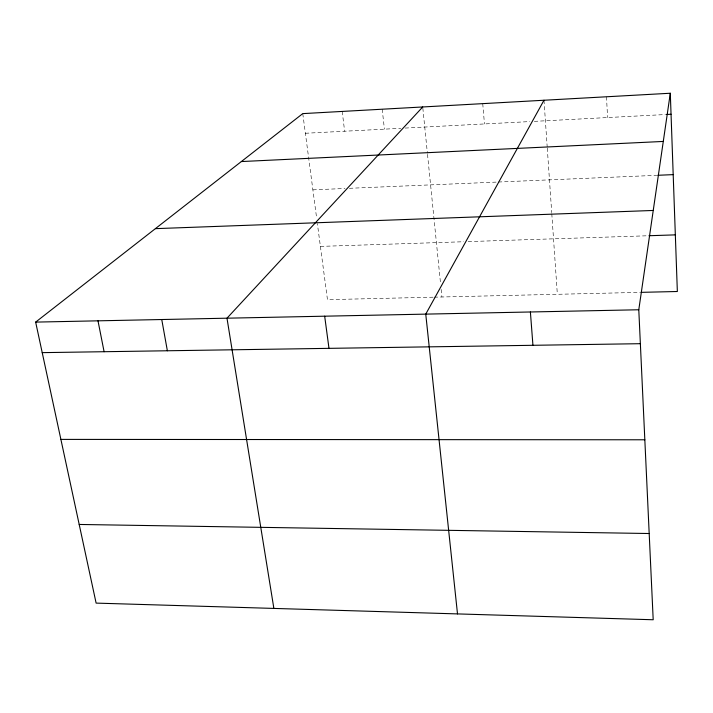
<?xml version="1.0" encoding="UTF-8"?>
<svg xmlns="http://www.w3.org/2000/svg" width="713" height="713" viewBox="0 0 713 713"><rect width="100%" height="100%" fill="white"/><g stroke="black" fill="none" stroke-linecap="round" stroke-linejoin="round"><path stroke-width="0.53" stroke-dasharray="3.56 2.67" d="M305.378 133.269L400.768 128.304M405.127 128.073L529.884 121.584M534.313 121.362L665.577 114.535M312.891 189.845L344.967 188.49M349.388 188.303L497.219 182.065M498.325 182.02L656.753 175.327M320.395 246.395L463.762 241.743M468.138 241.6L647.876 235.762M433.076 297.196L327.472 299.656L317.365 223.561M434.172 297.169L639.891 292.375M302.767 113.617L316.643 218.125M342.204 111.424L344.629 131.219M382.186 109.214L384.414 129.151M422.827 108.02L427.39 153.242M427.506 154.329L440.589 283.943M441.133 289.38L441.908 296.991M482.737 103.643L484.466 123.946M543.983 100.248L547.201 147.038M547.281 148.135L551.719 212.617M551.791 213.713L557.343 294.3M606.487 96.781L607.574 117.547"/><path stroke-width="1.07" d="M638.786 309.763L670.3 93.243L302.767 113.617L35.65 322.107L96.121 603.109L653.197 619.757L638.786 309.763L35.65 322.107M543.983 100.248L425.75 314.121L457.505 613.911M422.72 106.968L226.984 318.194L273.872 608.421M666.673 114.472L671.049 114.249M241.342 161.557L663.286 141.441M657.849 175.282L673.197 174.632M155.381 228.65L653.242 210.46M648.973 235.727L675.336 234.871M640.996 292.348L677.35 291.501L670.3 93.243M42.219 352.641L640.363 343.693M60.89 439.395L644.828 439.787M79.196 524.456L649.187 533.52M97.993 320.832L104.098 351.714M161.753 319.531L167.368 350.769M324.673 316.189L328.987 348.354M530.392 311.982L532.941 345.297"/></g></svg>
